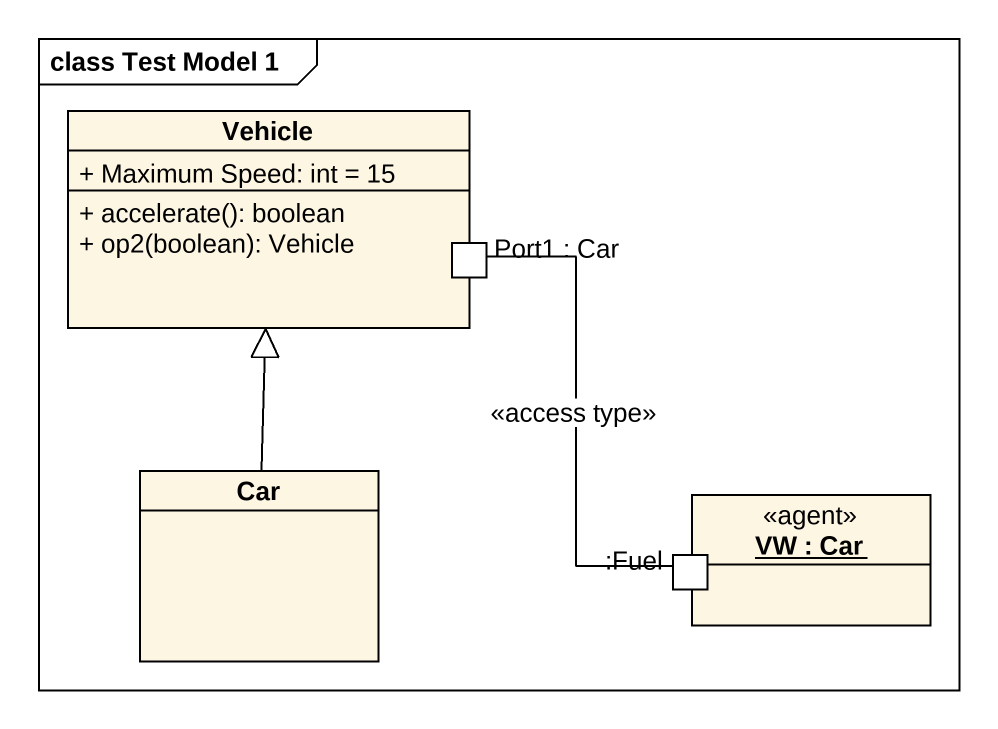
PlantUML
@startuml
mainframe class Test Model 1
allowmixing
hide circle
hide empty members
skinparam classAttributeIconSize 0
class Vehicle {
  + Maximum Speed: int = 15
  + accelerate(): boolean
  + op2(boolean): Vehicle
  -- ports --
  Port1 : Car
}
class Car
rectangle "VW : Car" as VW <<agent>> {
  port ":Fuel" as Fuel <<channel>>
}
Car -up-|> Vehicle
Fuel -up- Vehicle::Port1 : <<access type>>
@enduml
